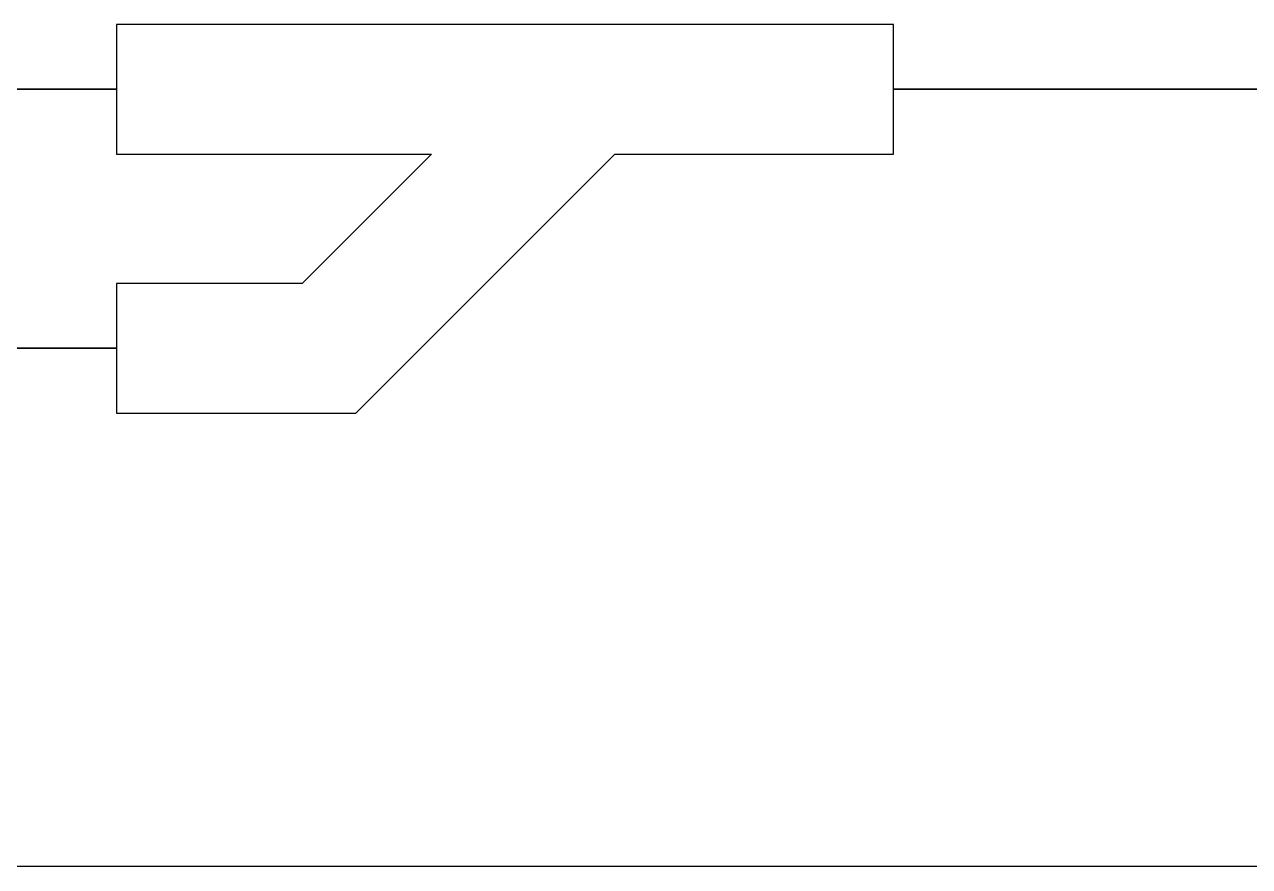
# Model space of a CAD drawing. Header units: inches. Extents: x 3778 to 56227, y -16914 to 35091.
# Drawn here: x 38164.1 to 38637.2, y -10298.7 to -9973.7 of the extents above; entities that cross this region are included whole.
import ezdxf

# ---------------------------------------------------------------- set-up
doc = ezdxf.new("R2010")
doc.units = ezdxf.units.IN
doc.header["$LTSCALE"] = 100
doc.header["$MEASUREMENT"] = 0
doc.layers.add('1', color=1, linetype='Continuous')
doc.layers.add('2-con', color=2, linetype='Continuous')
doc.layers.add('SS-ED', color=3, linetype='Continuous', lineweight=30)
doc.layers.add('SS-RLRG', color=4, linetype='Continuous', lineweight=35)

# ---------------------------------------------------------------- blocks, each defined once
blk = doc.blocks.new('dpdjzjs')
at = {"layer": '1', "color": 6}
blk.add_lwpolyline([(174470.55, 91856.77), (174170.55, 91856.77), (174170.55, 91806.77), (174292.18, 91806.77), (174242.18, 91756.77), (174170.55, 91756.77), (174170.55, 91706.77), (174262.89, 91706.77), (174362.89, 91806.77), (174470.55, 91806.77)], close=True, dxfattribs=at)
at = {"layer": 'SS-ED'}
blk.add_line((176602.98, 91531.77), (172686.12, 91531.77), dxfattribs=at)
at = {"layer": 'SS-RLRG', "color": 4}
for p, q in [((174170.55, 91831.77), (174070.32, 91831.77)), ((175932.84, 91831.77), (174470.55, 91831.77))]:
    blk.add_line(p, q, dxfattribs=at)
at = {"layer": 'SS-RLRG'}
blk.add_line((174170.55, 91731.77), (173739.44, 91731.77), dxfattribs=at)

msp = doc.modelspace()

# ---------------------------------------------------------------- block references
at = {"layer": '2-con'}
msp.add_blockref('dpdjzjs', (-135970.86, -101830.44), dxfattribs=at)

doc.saveas('drawing.dxf')
